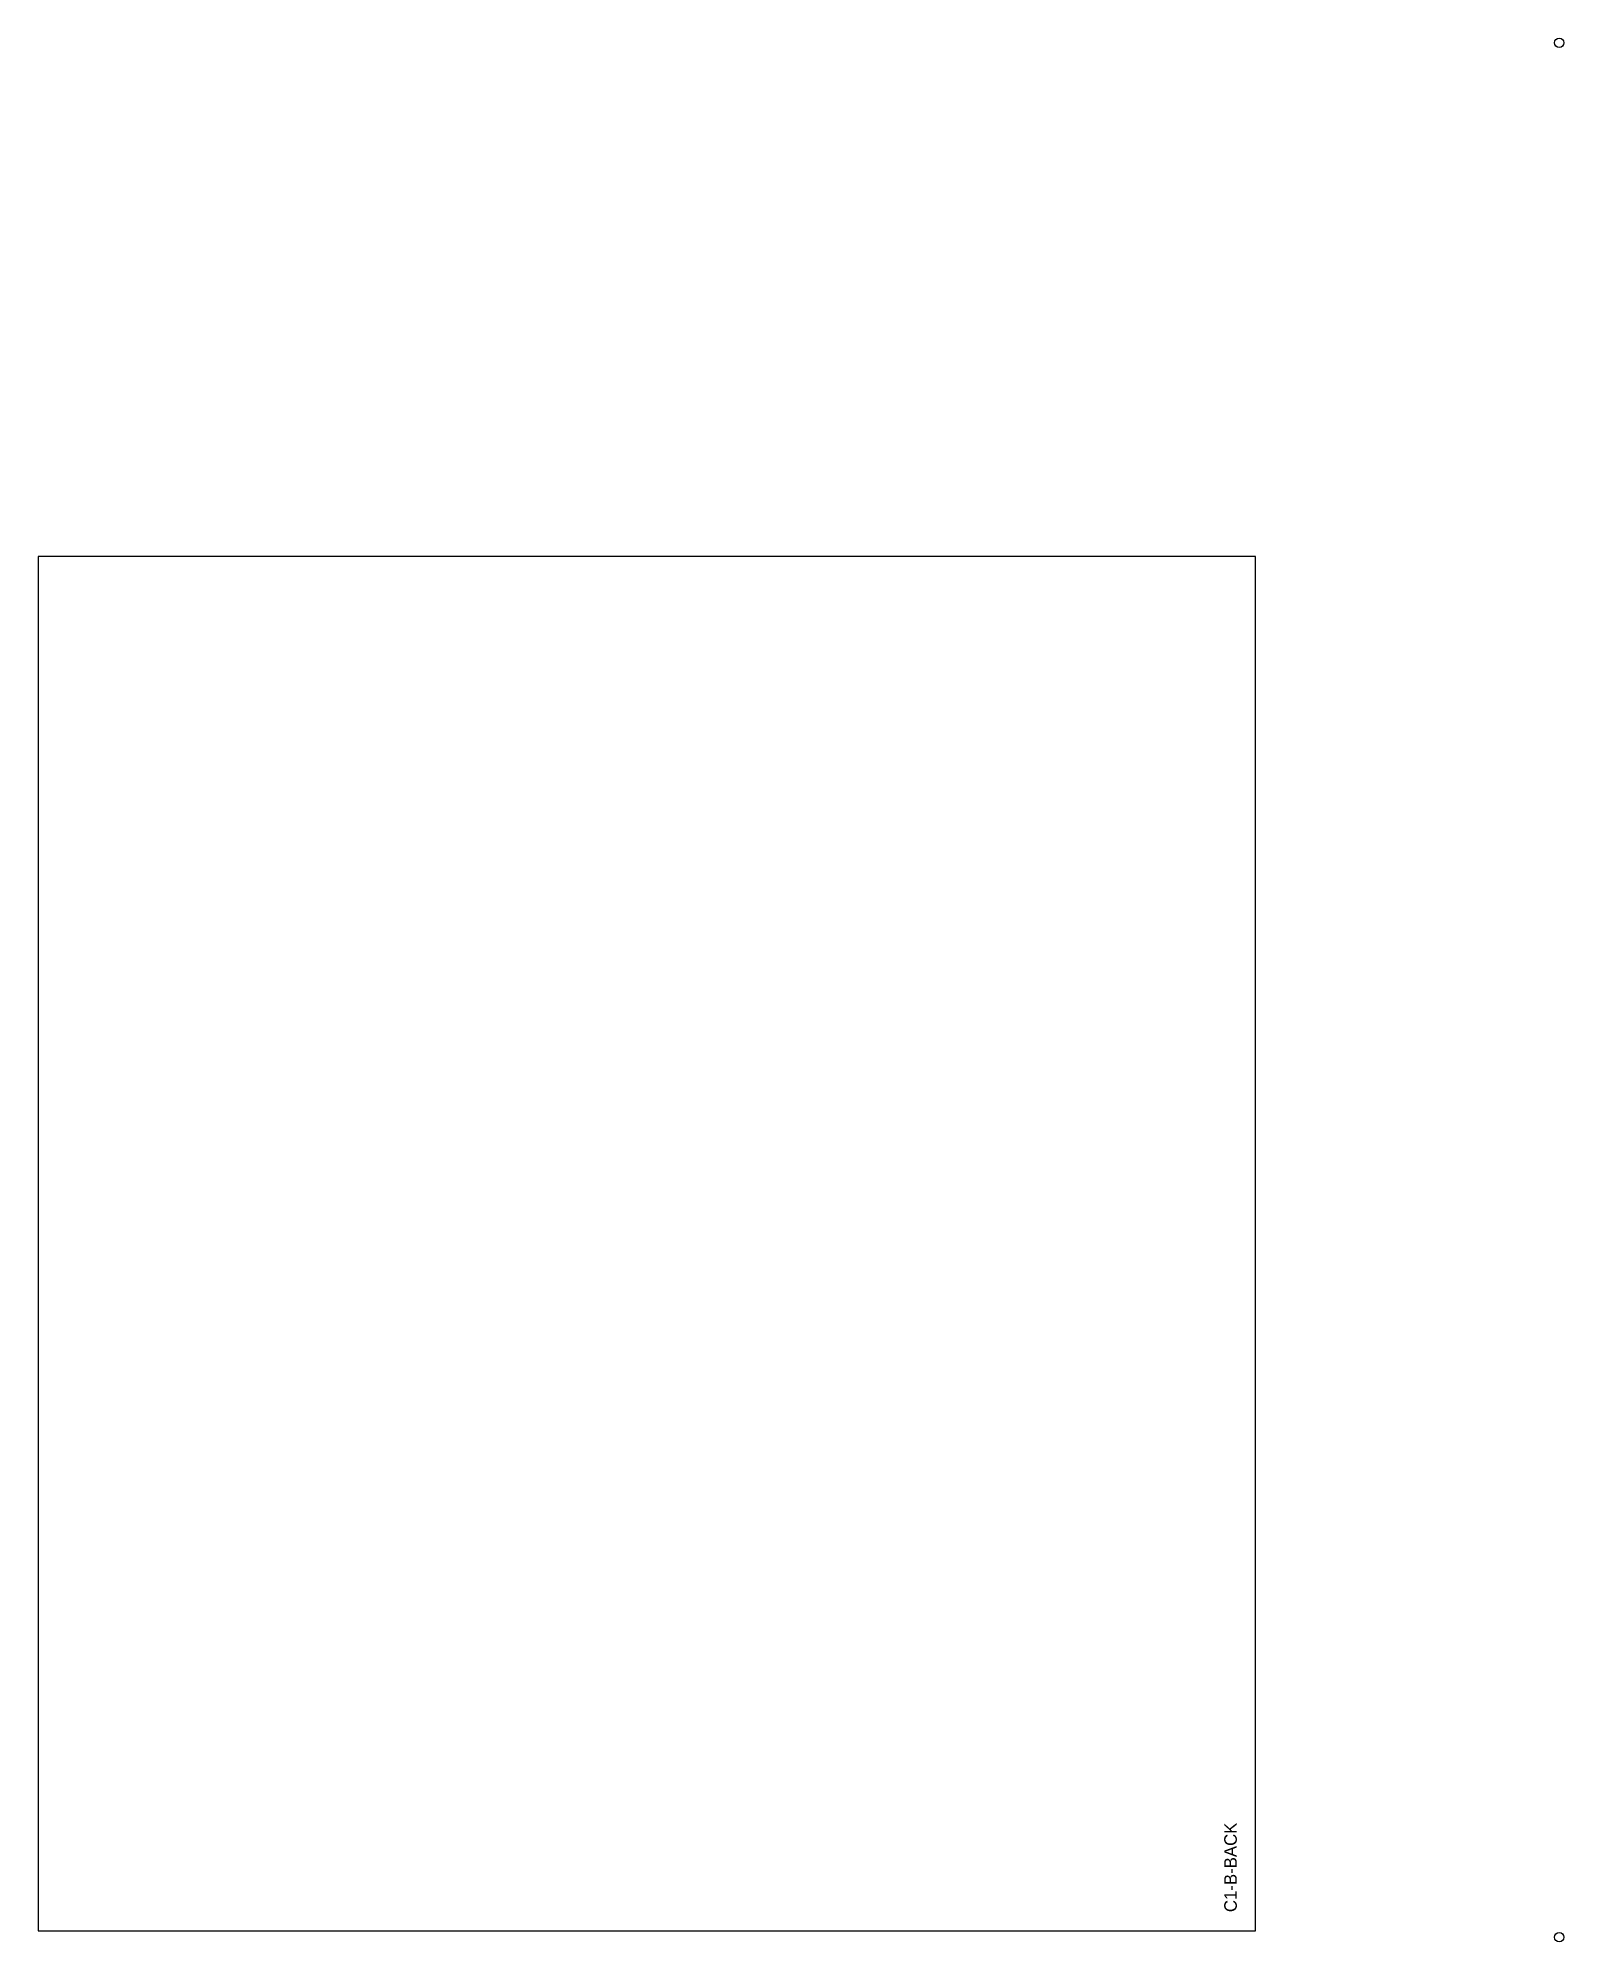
# Model space of a CAD drawing. Header units: millimetres. Extents: x 10 to 983, y 3 to 1217.
import ezdxf

# ---------------------------------------------------------------- set-up
doc = ezdxf.new("R2010")
doc.units = ezdxf.units.MM
for name, color, linetype in [('LABEL', 8, 'CONTINUOUS'), ('OUTLINE', 7, 'CONTINUOUS'), ('TILE_REG', 6, 'CONTINUOUS')]:
    doc.layers.add(name, color=color, linetype=linetype)

msp = doc.modelspace()

# ---------------------------------------------------------------- linework, layer by layer
at = {"layer": 'OUTLINE'}
msp.add_lwpolyline([(786.4, 10), (786.4, 886.4), (10, 886.4), (10, 10)], close=True, dxfattribs=at)
at = {"layer": 'TILE_REG'}
for centre in [(980, 1214), (980, 6)]:
    msp.add_circle(centre, 3, dxfattribs=at)

# ---------------------------------------------------------------- texts
at = {"layer": 'LABEL'}
msp.add_text('C1-B-BACK', height=8, rotation=90, dxfattribs=at).set_placement((774.4, 22))

doc.saveas('drawing.dxf')
